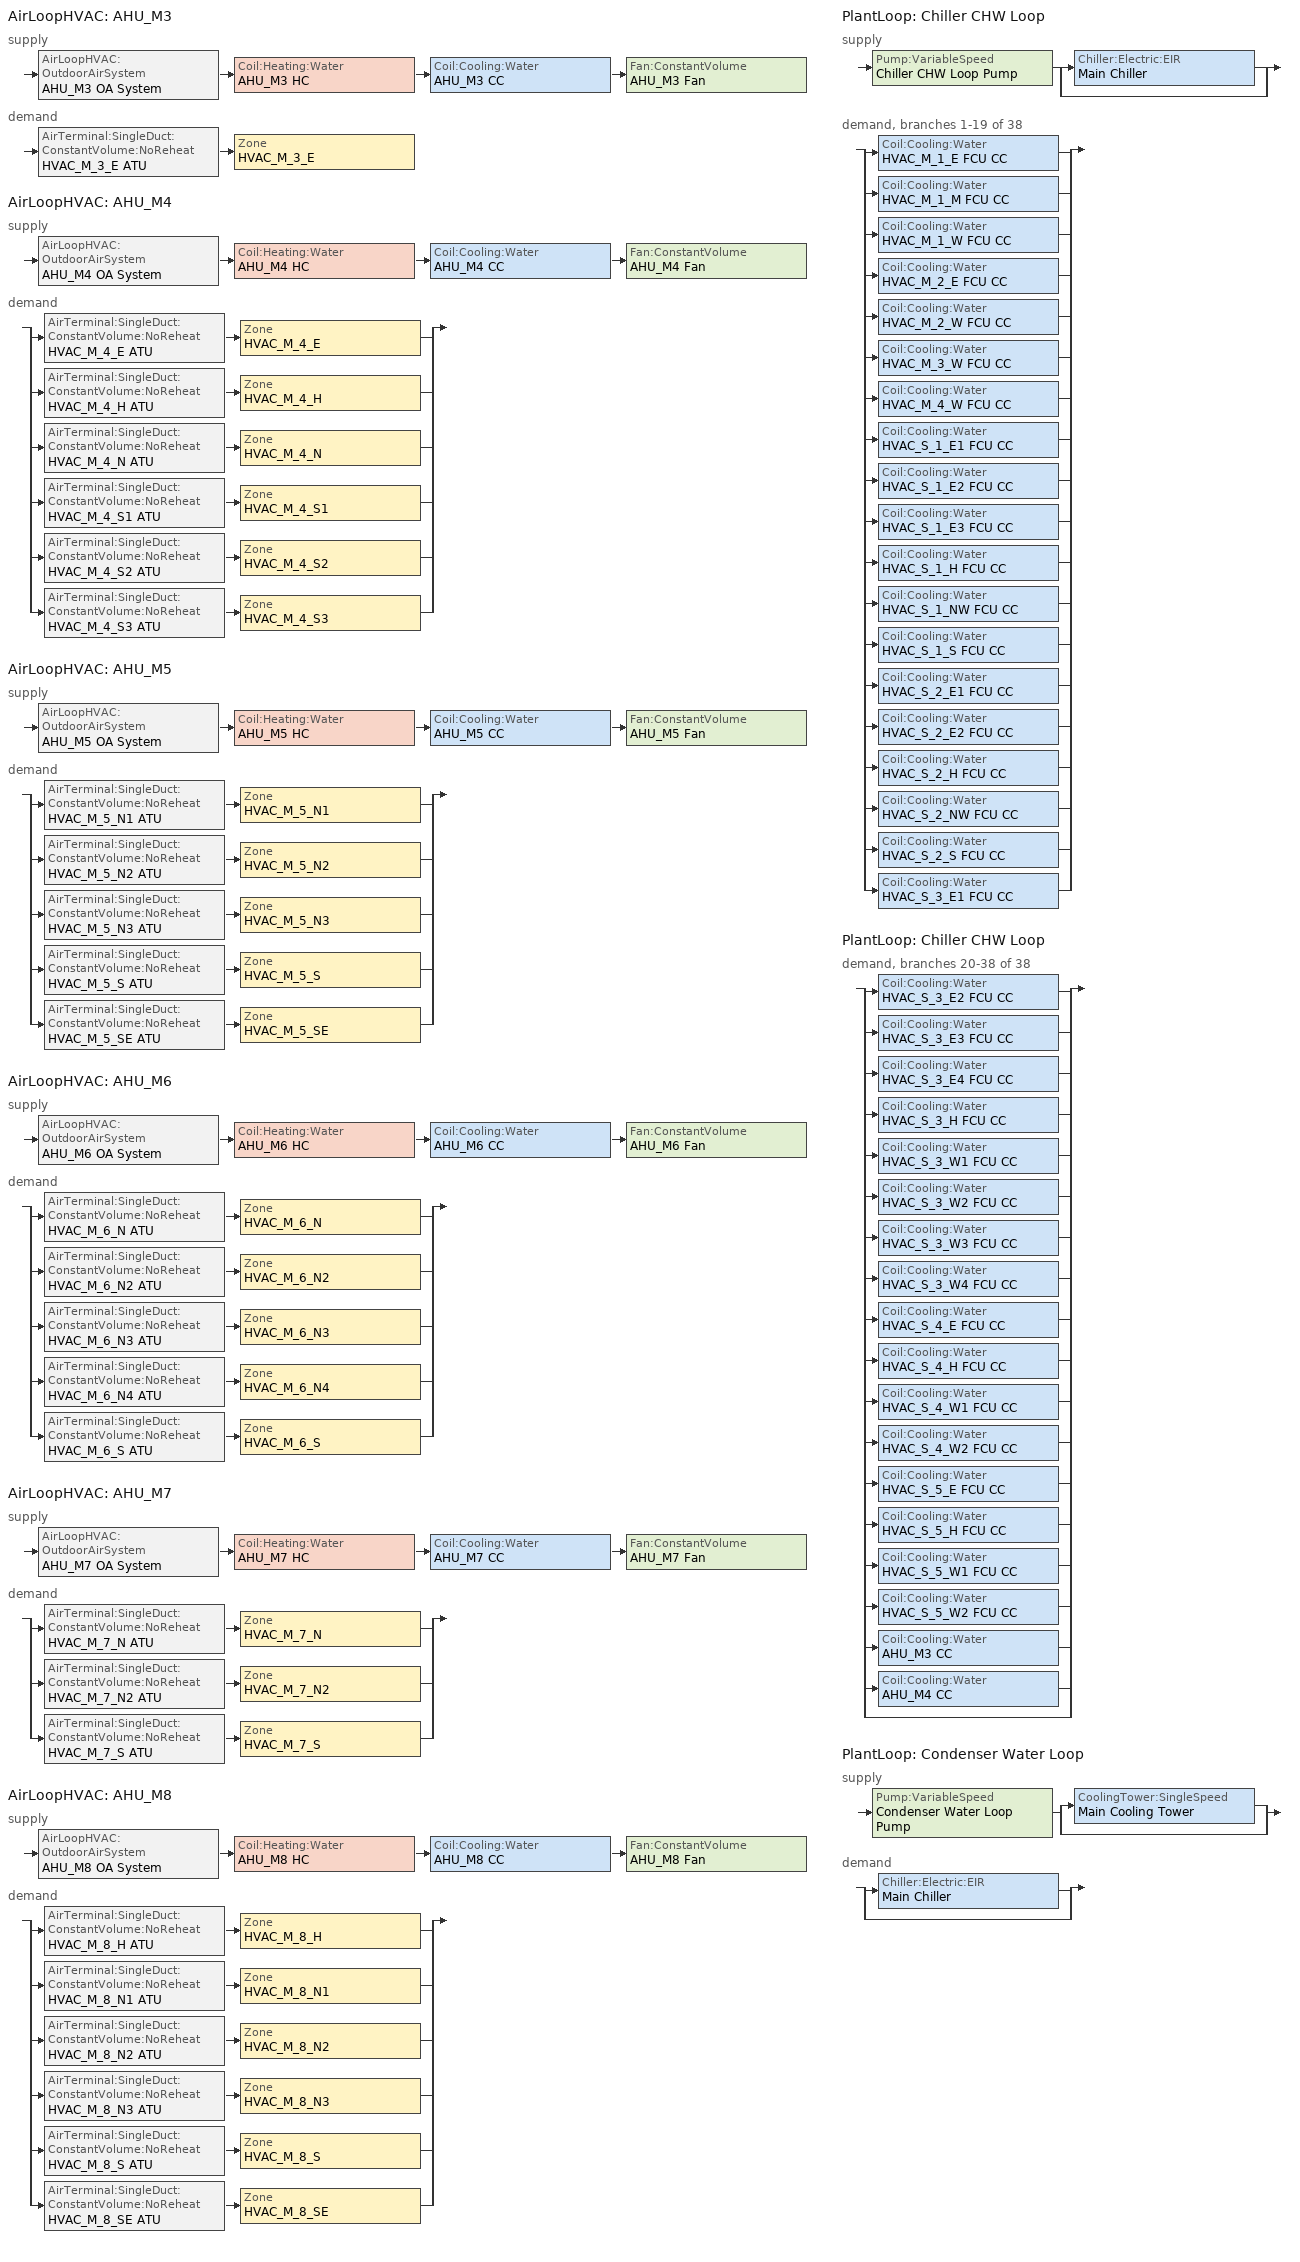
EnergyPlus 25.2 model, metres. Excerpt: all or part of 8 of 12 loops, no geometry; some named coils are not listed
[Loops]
AirLoopHVAC 'AHU_M3'
 supply: AirLoopHVAC:OutdoorAirSystem 'AHU_M3 OA System' > Coil:Heating:Water 'AHU_M3 HC' > Coil:Cooling:Water 'AHU_M3 CC' > Fan:ConstantVolume 'AHU_M3 Fan'
 demand: AirTerminal:SingleDuct:ConstantVolume:NoReheat 'HVAC_M_3_E ATU' > Zone 'HVAC_M_3_E'
AirLoopHVAC 'AHU_M4'
 supply: AirLoopHVAC:OutdoorAirSystem 'AHU_M4 OA System' > Coil:Heating:Water 'AHU_M4 HC' > Coil:Cooling:Water 'AHU_M4 CC' > Fan:ConstantVolume 'AHU_M4 Fan'
 demand: split
  | AirTerminal:SingleDuct:ConstantVolume:NoReheat 'HVAC_M_4_E ATU' > Zone 'HVAC_M_4_E'
  | AirTerminal:SingleDuct:ConstantVolume:NoReheat 'HVAC_M_4_H ATU' > Zone 'HVAC_M_4_H'
  | AirTerminal:SingleDuct:ConstantVolume:NoReheat 'HVAC_M_4_N ATU' > Zone 'HVAC_M_4_N'
  | AirTerminal:SingleDuct:ConstantVolume:NoReheat 'HVAC_M_4_S1 ATU' > Zone 'HVAC_M_4_S1'
  | AirTerminal:SingleDuct:ConstantVolume:NoReheat 'HVAC_M_4_S2 ATU' > Zone 'HVAC_M_4_S2'
  | AirTerminal:SingleDuct:ConstantVolume:NoReheat 'HVAC_M_4_S3 ATU' > Zone 'HVAC_M_4_S3'
AirLoopHVAC 'AHU_M5'
 supply: AirLoopHVAC:OutdoorAirSystem 'AHU_M5 OA System' > Coil:Heating:Water 'AHU_M5 HC' > Coil:Cooling:Water 'AHU_M5 CC' > Fan:ConstantVolume 'AHU_M5 Fan'
 demand: split
  | AirTerminal:SingleDuct:ConstantVolume:NoReheat 'HVAC_M_5_N1 ATU' > Zone 'HVAC_M_5_N1'
  | AirTerminal:SingleDuct:ConstantVolume:NoReheat 'HVAC_M_5_N2 ATU' > Zone 'HVAC_M_5_N2'
  | AirTerminal:SingleDuct:ConstantVolume:NoReheat 'HVAC_M_5_N3 ATU' > Zone 'HVAC_M_5_N3'
  | AirTerminal:SingleDuct:ConstantVolume:NoReheat 'HVAC_M_5_S ATU' > Zone 'HVAC_M_5_S'
  | AirTerminal:SingleDuct:ConstantVolume:NoReheat 'HVAC_M_5_SE ATU' > Zone 'HVAC_M_5_SE'
AirLoopHVAC 'AHU_M6'
 supply: AirLoopHVAC:OutdoorAirSystem 'AHU_M6 OA System' > Coil:Heating:Water 'AHU_M6 HC' > Coil:Cooling:Water 'AHU_M6 CC' > Fan:ConstantVolume 'AHU_M6 Fan'
 demand: split
  | AirTerminal:SingleDuct:ConstantVolume:NoReheat 'HVAC_M_6_N ATU' > Zone 'HVAC_M_6_N'
  | AirTerminal:SingleDuct:ConstantVolume:NoReheat 'HVAC_M_6_N2 ATU' > Zone 'HVAC_M_6_N2'
  | AirTerminal:SingleDuct:ConstantVolume:NoReheat 'HVAC_M_6_N3 ATU' > Zone 'HVAC_M_6_N3'
  | AirTerminal:SingleDuct:ConstantVolume:NoReheat 'HVAC_M_6_N4 ATU' > Zone 'HVAC_M_6_N4'
  | AirTerminal:SingleDuct:ConstantVolume:NoReheat 'HVAC_M_6_S ATU' > Zone 'HVAC_M_6_S'
AirLoopHVAC 'AHU_M7'
 supply: AirLoopHVAC:OutdoorAirSystem 'AHU_M7 OA System' > Coil:Heating:Water 'AHU_M7 HC' > Coil:Cooling:Water 'AHU_M7 CC' > Fan:ConstantVolume 'AHU_M7 Fan'
 demand: split
  | AirTerminal:SingleDuct:ConstantVolume:NoReheat 'HVAC_M_7_N ATU' > Zone 'HVAC_M_7_N'
  | AirTerminal:SingleDuct:ConstantVolume:NoReheat 'HVAC_M_7_N2 ATU' > Zone 'HVAC_M_7_N2'
  | AirTerminal:SingleDuct:ConstantVolume:NoReheat 'HVAC_M_7_S ATU' > Zone 'HVAC_M_7_S'
AirLoopHVAC 'AHU_M8'
 supply: AirLoopHVAC:OutdoorAirSystem 'AHU_M8 OA System' > Coil:Heating:Water 'AHU_M8 HC' > Coil:Cooling:Water 'AHU_M8 CC' > Fan:ConstantVolume 'AHU_M8 Fan'
 demand: split
  | AirTerminal:SingleDuct:ConstantVolume:NoReheat 'HVAC_M_8_H ATU' > Zone 'HVAC_M_8_H'
  | AirTerminal:SingleDuct:ConstantVolume:NoReheat 'HVAC_M_8_N1 ATU' > Zone 'HVAC_M_8_N1'
  | AirTerminal:SingleDuct:ConstantVolume:NoReheat 'HVAC_M_8_N2 ATU' > Zone 'HVAC_M_8_N2'
  | AirTerminal:SingleDuct:ConstantVolume:NoReheat 'HVAC_M_8_N3 ATU' > Zone 'HVAC_M_8_N3'
  | AirTerminal:SingleDuct:ConstantVolume:NoReheat 'HVAC_M_8_S ATU' > Zone 'HVAC_M_8_S'
  | AirTerminal:SingleDuct:ConstantVolume:NoReheat 'HVAC_M_8_SE ATU' > Zone 'HVAC_M_8_SE'
PlantLoop 'Chiller CHW Loop'
 supply: Pump:VariableSpeed 'Chiller CHW Loop Pump' > split
  | Chiller:Electric:EIR 'Main Chiller'
  | bypass
 demand, branches 1-19 of 38: split
  | Coil:Cooling:Water 'HVAC_M_1_E FCU CC'
  | Coil:Cooling:Water 'HVAC_M_1_M FCU CC'
  | Coil:Cooling:Water 'HVAC_M_1_W FCU CC'
  | Coil:Cooling:Water 'HVAC_M_2_E FCU CC'
  | Coil:Cooling:Water 'HVAC_M_2_W FCU CC'
  | Coil:Cooling:Water 'HVAC_M_3_W FCU CC'
  | Coil:Cooling:Water 'HVAC_M_4_W FCU CC'
  | Coil:Cooling:Water 'HVAC_S_1_E1 FCU CC'
  | Coil:Cooling:Water 'HVAC_S_1_E2 FCU CC'
  | Coil:Cooling:Water 'HVAC_S_1_E3 FCU CC'
  | Coil:Cooling:Water 'HVAC_S_1_H FCU CC'
  | Coil:Cooling:Water 'HVAC_S_1_NW FCU CC'
  | Coil:Cooling:Water 'HVAC_S_1_S FCU CC'
  | Coil:Cooling:Water 'HVAC_S_2_E1 FCU CC'
  | Coil:Cooling:Water 'HVAC_S_2_E2 FCU CC'
  | Coil:Cooling:Water 'HVAC_S_2_H FCU CC'
  | Coil:Cooling:Water 'HVAC_S_2_NW FCU CC'
  | Coil:Cooling:Water 'HVAC_S_2_S FCU CC'
  | Coil:Cooling:Water 'HVAC_S_3_E1 FCU CC'
PlantLoop 'Chiller CHW Loop'
 demand, branches 20-38 of 38: split
  | Coil:Cooling:Water 'HVAC_S_3_E2 FCU CC'
  | Coil:Cooling:Water 'HVAC_S_3_E3 FCU CC'
  | Coil:Cooling:Water 'HVAC_S_3_E4 FCU CC'
  | Coil:Cooling:Water 'HVAC_S_3_H FCU CC'
  | Coil:Cooling:Water 'HVAC_S_3_W1 FCU CC'
  | Coil:Cooling:Water 'HVAC_S_3_W2 FCU CC'
  | Coil:Cooling:Water 'HVAC_S_3_W3 FCU CC'
  | Coil:Cooling:Water 'HVAC_S_3_W4 FCU CC'
  | Coil:Cooling:Water 'HVAC_S_4_E FCU CC'
  | Coil:Cooling:Water 'HVAC_S_4_H FCU CC'
  | Coil:Cooling:Water 'HVAC_S_4_W1 FCU CC'
  | Coil:Cooling:Water 'HVAC_S_4_W2 FCU CC'
  | Coil:Cooling:Water 'HVAC_S_5_E FCU CC'
  | Coil:Cooling:Water 'HVAC_S_5_H FCU CC'
  | Coil:Cooling:Water 'HVAC_S_5_W1 FCU CC'
  | Coil:Cooling:Water 'HVAC_S_5_W2 FCU CC'
  | Coil:Cooling:Water 'AHU_M3 CC'
  | Coil:Cooling:Water 'AHU_M4 CC'
  | bypass
PlantLoop 'Condenser Water Loop'
 supply: Pump:VariableSpeed 'Condenser Water Loop Pump' > split
  | CoolingTower:SingleSpeed 'Main Cooling Tower'
  | bypass
 demand: split
  | Chiller:Electric:EIR 'Main Chiller'
  | bypass
[AirLoopHVAC] Design supply air flow rate=Autosize
AHU_M3; AHU_M4; AHU_M5; AHU_M6; AHU_M7; AHU_M8
[AirTerminal:SingleDuct:ConstantVolume:NoReheat] Availability schedule=Always On Discrete; Maximum air flow rate=Autosize
HVAC_M_3_E ATU; HVAC_M_4_E ATU; HVAC_M_4_H ATU; HVAC_M_4_N ATU; HVAC_M_4_S1 ATU; HVAC_M_4_S2 ATU; HVAC_M_4_S3 ATU; HVAC_M_5_N1 ATU; HVAC_M_5_N2 ATU; HVAC_M_5_N3 ATU; HVAC_M_5_S ATU; HVAC_M_5_SE ATU; HVAC_M_6_N2 ATU; HVAC_M_6_N3 ATU; HVAC_M_6_N4 ATU; HVAC_M_6_N ATU; HVAC_M_6_S ATU; HVAC_M_7_N2 ATU; HVAC_M_7_N ATU; HVAC_M_7_S ATU; HVAC_M_8_H ATU; HVAC_M_8_N1 ATU; HVAC_M_8_N2 ATU; HVAC_M_8_N3 ATU; HVAC_M_8_S ATU; HVAC_M_8_SE ATU
[Chiller:Electric:EIR]
Main Chiller: Condenser type=WaterCooled; Cooling capacity function of temperature curve=Chiller CapFT; Electric input to cooling output ratio function of part load ratio curve=Chiller EIRPLR; Electric input to cooling output ratio function of temperature curve=Chiller EIRFT; Maximum part load ratio=1; Minimum part load ratio=0.1; Minimum unloading ratio=0.25; Optimum part load ratio=1; Reference capacity=Autosize; Reference chilled water flow rate=Autosize; Reference condenser fluid flow rate=Autosize; Reference cop=5.5; Reference entering condenser fluid temperature=29; Reference leaving chilled water temperature=7
[Coil:Cooling:Water] Availability schedule=Always On Discrete; Design air flow rate=Autosize; Design inlet air humidity ratio=Autosize; Design inlet air temperature=Autosize; Design inlet water temperature=Autosize; Design outlet air humidity ratio=Autosize; Design outlet air temperature=Autosize; Design water flow rate=Autosize; Heat exchanger configuration=CrossFlow; Type of analysis=SimpleAnalysis
AHU_M3 CC; AHU_M4 CC; AHU_M5 CC; AHU_M6 CC; AHU_M7 CC; AHU_M8 CC; HVAC_M_1_E FCU CC; HVAC_M_1_M FCU CC; HVAC_M_1_W FCU CC; HVAC_M_2_E FCU CC; HVAC_M_2_W FCU CC; HVAC_M_3_W FCU CC; HVAC_M_4_W FCU CC; HVAC_S_1_E1 FCU CC; HVAC_S_1_E2 FCU CC; HVAC_S_1_E3 FCU CC; HVAC_S_1_H FCU CC; HVAC_S_1_NW FCU CC; HVAC_S_1_S FCU CC; HVAC_S_2_E1 FCU CC; HVAC_S_2_E2 FCU CC; HVAC_S_2_H FCU CC; HVAC_S_2_NW FCU CC; HVAC_S_2_S FCU CC; HVAC_S_3_E1 FCU CC; HVAC_S_3_E2 FCU CC; HVAC_S_3_E3 FCU CC; HVAC_S_3_E4 FCU CC; HVAC_S_3_H FCU CC; HVAC_S_3_W1 FCU CC; HVAC_S_3_W2 FCU CC; HVAC_S_3_W3 FCU CC; HVAC_S_3_W4 FCU CC; HVAC_S_4_E FCU CC; HVAC_S_4_H FCU CC; HVAC_S_4_W1 FCU CC; HVAC_S_4_W2 FCU CC; HVAC_S_5_E FCU CC; HVAC_S_5_H FCU CC; HVAC_S_5_W1 FCU CC; HVAC_S_5_W2 FCU CC
[Coil:Heating:Water] Availability schedule=Always On Discrete; Maximum water flow rate=Autosize; Performance input method=UFactorTimesAreaAndDesignWaterFlowRate; Rated capacity=Autosize; Rated inlet air temperature=16.6; Rated inlet water temperature=82.2; Rated outlet air temperature=32.2; Rated outlet water temperature=71.1; Rated ratio for air and water convection=0.5; U factor times area value=Autosize
AHU_M3 HC; AHU_M4 HC; AHU_M5 HC; AHU_M6 HC; AHU_M7 HC; AHU_M8 HC
[Controller:OutdoorAir] Economizer control action type=ModulateFlow; Economizer control type=NoEconomizer; Maximum outdoor air flow rate=Autosize; Minimum outdoor air flow rate=Autosize
AHU_M3 OA Controller; AHU_M4 OA Controller; AHU_M5 OA Controller; AHU_M6 OA Controller; AHU_M7 OA Controller; AHU_M8 OA Controller
[Controller:WaterCoil] Actuator variable=Flow; Control variable=Temperature; Controller convergence tolerance=Autosize; Maximum actuated flow=Autosize; Minimum actuated flow=0
Name | Action
AHU_M3 CC Controller; AHU_M4 CC Controller; AHU_M5 CC Controller; AHU_M6 CC Controller; AHU_M7 CC Controller; AHU_M8 CC Controller | Reverse
AHU_M3 HC Controller; AHU_M4 HC Controller; AHU_M5 HC Controller; AHU_M6 HC Controller; AHU_M7 HC Controller; AHU_M8 HC Controller | Normal
[CoolingTower:SingleSpeed]
Main Cooling Tower: Design air flow rate=Autosize; Design fan power=Autosize; Design u factor times area value=Autosize; Design water flow rate=Autosize; Free convection regime air flow rate=Autocalculate; Free convection regime u factor times area value=Autocalculate; Performance input method=UFactorTimesAreaAndDesignWaterFlowRate
[DesignSpecification:OutdoorAir]
189.1-2009 - Office - OpenOffice - CZ4-8 Ventilation: Outdoor air flow air changes per hour=0; Outdoor air flow per person=0.00943895; Outdoor air flow per zone=0; Outdoor air flow per zone floor area=0; Outdoor air method=Sum
[Fan:ConstantVolume] Availability schedule=Always On Discrete; Fan total efficiency=0.7; Maximum flow rate=Autosize; Motor efficiency=0.9; Motor in airstream fraction=1; Pressure rise=600
AHU_M3 Fan; AHU_M4 Fan; AHU_M5 Fan; AHU_M6 Fan; AHU_M7 Fan; AHU_M8 Fan
[Fan:SystemModel] Availability schedule=Always On Discrete; Design electric power consumption=Autosize; Design maximum air flow rate=Autosize; Design pressure rise=75; Electric power minimum flow rate fraction=0; Fan total efficiency=0.7; Motor efficiency=0.9; Motor in air stream fraction=1; Speed control method=Discrete
HVAC_M_1_E FCU Fan; HVAC_M_1_M FCU Fan; HVAC_M_1_W FCU Fan; HVAC_M_2_E FCU Fan; HVAC_M_2_W FCU Fan; HVAC_M_3_W FCU Fan; HVAC_M_4_W FCU Fan; HVAC_S_1_E1 FCU Fan; HVAC_S_1_E2 FCU Fan; HVAC_S_1_E3 FCU Fan; HVAC_S_1_H FCU Fan; HVAC_S_1_NW FCU Fan; HVAC_S_1_S FCU Fan; HVAC_S_2_E1 FCU Fan; HVAC_S_2_E2 FCU Fan; HVAC_S_2_H FCU Fan; HVAC_S_2_NW FCU Fan; HVAC_S_2_S FCU Fan; HVAC_S_3_E1 FCU Fan; HVAC_S_3_E2 FCU Fan; HVAC_S_3_E3 FCU Fan; HVAC_S_3_E4 FCU Fan; HVAC_S_3_H FCU Fan; HVAC_S_3_W1 FCU Fan; HVAC_S_3_W2 FCU Fan; HVAC_S_3_W3 FCU Fan; HVAC_S_3_W4 FCU Fan; HVAC_S_4_E FCU Fan; HVAC_S_4_H FCU Fan; HVAC_S_4_W1 FCU Fan; HVAC_S_4_W2 FCU Fan; HVAC_S_5_E FCU Fan; HVAC_S_5_H FCU Fan; HVAC_S_5_W1 FCU Fan; HVAC_S_5_W2 FCU Fan
[PlantEquipmentList]
Chiller CHW Loop Equipment List: Main Chiller, Chiller:Electric:EIR
Condenser Water Loop Equipment List: Main Cooling Tower, CoolingTower:SingleSpeed
[PlantEquipmentOperation:CoolingLoad] Load range 1 lower limit=0; Load range 1 upper limit=1000000000
Name | Range 1 equipment list
Chiller CHW Loop Operation | Chiller CHW Loop Equipment List
Condenser Water Loop Operation | Condenser Water Loop Equipment List
[PlantEquipmentOperationSchemes] Control scheme 1 schedule=Always On Discrete
Name | Control scheme 1
Chiller CHW Loop Operation Schemes | Chiller CHW Loop Operation
Condenser Water Loop Operation Schemes | Condenser Water Loop Operation
[PlantLoop] Fluid type=Water; Load distribution scheme=Optimal; Maximum loop flow rate=Autosize; Maximum loop temperature=100; Minimum loop flow rate=0; Minimum loop temperature=5; Plant loop volume=Autocalculate
Name | Plant equipment operation scheme
Chiller CHW Loop | Chiller CHW Loop Operation Schemes
Condenser Water Loop | Condenser Water Loop Operation Schemes
[Pump:VariableSpeed] Design maximum flow rate=Autosize; Design minimum flow rate=0; Design power consumption=Autosize; Design pump head=179352; Fraction of motor inefficiencies to fluid stream=0; Motor efficiency=0.9; Pump control type=Intermittent; Coefficient 1 of the part load performance curve=0; Coefficient 2 of the part load performance curve=1; Coefficient 3 of the part load performance curve=0; Coefficient 4 of the part load performance curve=0
Chiller CHW Loop Pump; Condenser Water Loop Pump
[SetpointManager:Scheduled] Control variable=Temperature
Name | Schedule | Setpoint node or nodelist
AHU_M3 CC Setpoint Manager | AHU SAT Sch | AHU_M3 CC Outlet
AHU_M3 HC Setpoint Manager | AHU SAT Htg Sch | AHU_M3 HC Outlet
AHU_M3 SAT Manager | AHU SAT Sch | AHU_M3 Supply Outlet
AHU_M4 CC Setpoint Manager | AHU SAT Sch | AHU_M4 CC Outlet
AHU_M4 HC Setpoint Manager | AHU SAT Htg Sch | AHU_M4 HC Outlet
AHU_M4 SAT Manager | AHU SAT Sch | AHU_M4 Supply Outlet
AHU_M5 CC Setpoint Manager | GSHP AHU CC Setpoint Sch | AHU_M5 CC Outlet
AHU_M5 HC Setpoint Manager | GSHP AHU HC Setpoint Sch | AHU_M5 HC Outlet
AHU_M5 SAT Manager | AHU SAT Sch | AHU_M5 Supply Outlet
AHU_M6 CC Setpoint Manager | GSHP AHU CC Setpoint Sch | AHU_M6 CC Outlet
AHU_M6 HC Setpoint Manager | GSHP AHU HC Setpoint Sch | AHU_M6 HC Outlet
AHU_M6 SAT Manager | AHU SAT Sch | AHU_M6 Supply Outlet
AHU_M7 CC Setpoint Manager | GSHP AHU CC Setpoint Sch | AHU_M7 CC Outlet
AHU_M7 HC Setpoint Manager | GSHP AHU HC Setpoint Sch | AHU_M7 HC Outlet
AHU_M7 SAT Manager | AHU SAT Sch | AHU_M7 Supply Outlet
AHU_M8 CC Setpoint Manager | GSHP AHU CC Setpoint Sch | AHU_M8 CC Outlet
AHU_M8 HC Setpoint Manager | GSHP AHU HC Setpoint Sch | AHU_M8 HC Outlet
AHU_M8 SAT Manager | AHU SAT Sch | AHU_M8 Supply Outlet
Chiller CHW Loop Setpoint Manager | CHW Temp Sch | Chiller CHW Loop Supply Outlet
Condenser Water Loop Setpoint Manager | CndW Temp Sch | Condenser Water Loop Supply Outlet
[Sizing:Plant]
Name | Design loop exit temperature | Loop design temperature difference | Loop type
Chiller CHW Loop | 7 | 5 | Cooling
Condenser Water Loop | 29 | 6 | Condenser
[Sizing:System] 100 outdoor air in cooling=No; 100 outdoor air in heating=No; Central cooling capacity control method=OnOff; Central cooling design supply air humidity ratio=0.0085; Central cooling design supply air temperature=14; Central heating design supply air humidity ratio=0.008; Central heating design supply air temperature=40; Central heating maximum system air flow ratio=0.3; Cooling design capacity=Autosize; Cooling design capacity method=CoolingDesignCapacity; Cooling supply air flow rate=0; Cooling supply air flow rate method=DesignDay; Design outdoor air flow rate=Autosize; Heating design capacity=Autosize; Heating design capacity method=HeatingDesignCapacity; Heating supply air flow rate=0; Heating supply air flow rate method=DesignDay; Precool design humidity ratio=0.008; Precool design temperature=12.8; Preheat design humidity ratio=0.008; Preheat design temperature=7; Type of load to size on=Sensible; Zone maximum outdoor air fraction=1
Name | Type of zone sum to use
AHU_M3 | Coincident
AHU_M4; AHU_M5; AHU_M6; AHU_M7; AHU_M8 | NonCoincident
[Sizing:Zone] Cooling design air flow method=DesignDay; Cooling design air flow rate=0; Cooling minimum air flow=0; Cooling minimum air flow fraction=0; Cooling minimum air flow per zone floor area=0.000762; Design specification outdoor air object=189.1-2009 - Office - OpenOffice - CZ4-8 Ventilation; Heating design air flow method=DesignDay; Heating design air flow rate=0; Heating maximum air flow=0.141576; Heating maximum air flow fraction=0.3; Heating maximum air flow per zone floor area=0.002032; Zone cooling design supply air humidity ratio=0.0085; Zone cooling design supply air temperature=14; Zone cooling design supply air temperature difference=11.11; Zone cooling design supply air temperature input method=SupplyAirTemperature; Zone heating design supply air humidity ratio=0.008; Zone heating design supply air temperature difference=11.11; Zone heating design supply air temperature input method=SupplyAirTemperature
Name | Zone heating design supply air temperature
HVAC_M_1_E; HVAC_M_1_M; HVAC_M_1_W; HVAC_M_2_E; HVAC_M_2_W; HVAC_M_3_W; HVAC_M_4_W; HVAC_S_1_E1; HVAC_S_1_E2; HVAC_S_1_E3; HVAC_S_1_H; HVAC_S_1_NW; HVAC_S_1_S; HVAC_S_2_E1; HVAC_S_2_E2; HVAC_S_2_H; HVAC_S_2_NW; HVAC_S_2_S; HVAC_S_3_E1; HVAC_S_3_E2; HVAC_S_3_E3; HVAC_S_3_E4; HVAC_S_3_H; HVAC_S_3_W1; HVAC_S_3_W2; HVAC_S_3_W3; HVAC_S_3_W4; HVAC_S_4_E; HVAC_S_4_H; HVAC_S_4_W1; HVAC_S_4_W2; HVAC_S_5_E; HVAC_S_5_H; HVAC_S_5_W1; HVAC_S_5_W2 | 50
HVAC_M_3_E; HVAC_M_4_E; HVAC_M_4_H; HVAC_M_4_N; HVAC_M_4_S1; HVAC_M_4_S2; HVAC_M_4_S3; HVAC_M_5_N1; HVAC_M_5_N2; HVAC_M_5_N3; HVAC_M_5_S; HVAC_M_5_SE; HVAC_M_6_N; HVAC_M_6_N2; HVAC_M_6_N3; HVAC_M_6_N4; HVAC_M_6_S; HVAC_M_7_N; HVAC_M_7_N2; HVAC_M_7_S; HVAC_M_8_H; HVAC_M_8_N1; HVAC_M_8_N2; HVAC_M_8_N3; HVAC_M_8_S; HVAC_M_8_SE | 40
[ThermostatSetpoint:DualSetpoint]
Office Dual Setpoint: Cooling setpoint temperature schedule=Large Office ClgSetp; Heating setpoint temperature schedule=Large Office HtgSetp
[ZoneControl:Thermostat] Control 1=Office Dual Setpoint; Control type schedule=Dual Setpoint Control Type Sch
Name | Zone or zonelist
HVAC_M_1_E Thermostat | HVAC_M_1_E
HVAC_M_1_M Thermostat | HVAC_M_1_M
HVAC_M_1_W Thermostat | HVAC_M_1_W
HVAC_M_2_E Thermostat | HVAC_M_2_E
HVAC_M_2_W Thermostat | HVAC_M_2_W
HVAC_M_3_E Thermostat | HVAC_M_3_E
HVAC_M_3_W Thermostat | HVAC_M_3_W
HVAC_M_4_E Thermostat | HVAC_M_4_E
HVAC_M_4_H Thermostat | HVAC_M_4_H
HVAC_M_4_N Thermostat | HVAC_M_4_N
HVAC_M_4_S1 Thermostat | HVAC_M_4_S1
HVAC_M_4_S2 Thermostat | HVAC_M_4_S2
HVAC_M_4_S3 Thermostat | HVAC_M_4_S3
HVAC_M_4_W Thermostat | HVAC_M_4_W
HVAC_M_5_N1 Thermostat | HVAC_M_5_N1
HVAC_M_5_N2 Thermostat | HVAC_M_5_N2
HVAC_M_5_N3 Thermostat | HVAC_M_5_N3
HVAC_M_5_S Thermostat | HVAC_M_5_S
HVAC_M_5_SE Thermostat | HVAC_M_5_SE
HVAC_M_6_N2 Thermostat | HVAC_M_6_N2
HVAC_M_6_N3 Thermostat | HVAC_M_6_N3
HVAC_M_6_N4 Thermostat | HVAC_M_6_N4
HVAC_M_6_N Thermostat | HVAC_M_6_N
HVAC_M_6_S Thermostat | HVAC_M_6_S
HVAC_M_7_N2 Thermostat | HVAC_M_7_N2
HVAC_M_7_N Thermostat | HVAC_M_7_N
HVAC_M_7_S Thermostat | HVAC_M_7_S
HVAC_M_8_H Thermostat | HVAC_M_8_H
HVAC_M_8_N1 Thermostat | HVAC_M_8_N1
HVAC_M_8_N2 Thermostat | HVAC_M_8_N2
HVAC_M_8_N3 Thermostat | HVAC_M_8_N3
HVAC_M_8_S Thermostat | HVAC_M_8_S
HVAC_M_8_SE Thermostat | HVAC_M_8_SE
HVAC_S_1_E1 Thermostat | HVAC_S_1_E1
HVAC_S_1_E2 Thermostat | HVAC_S_1_E2
HVAC_S_1_E3 Thermostat | HVAC_S_1_E3
HVAC_S_1_H Thermostat | HVAC_S_1_H
HVAC_S_1_NW Thermostat | HVAC_S_1_NW
HVAC_S_1_S Thermostat | HVAC_S_1_S
HVAC_S_2_E1 Thermostat | HVAC_S_2_E1
HVAC_S_2_E2 Thermostat | HVAC_S_2_E2
HVAC_S_2_H Thermostat | HVAC_S_2_H
HVAC_S_2_NW Thermostat | HVAC_S_2_NW
HVAC_S_2_S Thermostat | HVAC_S_2_S
HVAC_S_3_E1 Thermostat | HVAC_S_3_E1
HVAC_S_3_E2 Thermostat | HVAC_S_3_E2
HVAC_S_3_E3 Thermostat | HVAC_S_3_E3
HVAC_S_3_E4 Thermostat | HVAC_S_3_E4
HVAC_S_3_H Thermostat | HVAC_S_3_H
HVAC_S_3_W1 Thermostat | HVAC_S_3_W1
HVAC_S_3_W2 Thermostat | HVAC_S_3_W2
HVAC_S_3_W3 Thermostat | HVAC_S_3_W3
HVAC_S_3_W4 Thermostat | HVAC_S_3_W4
HVAC_S_4_E Thermostat | HVAC_S_4_E
HVAC_S_4_H Thermostat | HVAC_S_4_H
HVAC_S_4_W1 Thermostat | HVAC_S_4_W1
HVAC_S_4_W2 Thermostat | HVAC_S_4_W2
HVAC_S_5_E Thermostat | HVAC_S_5_E
HVAC_S_5_H Thermostat | HVAC_S_5_H
HVAC_S_5_W1 Thermostat | HVAC_S_5_W1
HVAC_S_5_W2 Thermostat | HVAC_S_5_W2
[Zone equipment]
HVAC_M_1_E: HVAC_M_1_E FCU
HVAC_M_1_M: HVAC_M_1_M FCU
HVAC_M_1_W: HVAC_M_1_W FCU
HVAC_M_2_E: HVAC_M_2_E FCU
HVAC_M_2_W: HVAC_M_2_W FCU
HVAC_M_3_E: HVAC_M_3_E ATU
HVAC_M_3_W: HVAC_M_3_W FCU
HVAC_M_4_E: HVAC_M_4_E ATU
HVAC_M_4_H: HVAC_M_4_H ATU
HVAC_M_4_N: HVAC_M_4_N ATU
HVAC_M_4_S1: HVAC_M_4_S1 ATU
HVAC_M_4_S2: HVAC_M_4_S2 ATU
HVAC_M_4_S3: HVAC_M_4_S3 ATU
HVAC_M_4_W: HVAC_M_4_W FCU
HVAC_M_5_N1: HVAC_M_5_N1 ATU
HVAC_M_5_N2: HVAC_M_5_N2 ATU
HVAC_M_5_N3: HVAC_M_5_N3 ATU
HVAC_M_5_S: HVAC_M_5_S ATU
HVAC_M_5_SE: HVAC_M_5_SE ATU
HVAC_M_6_N2: HVAC_M_6_N2 ATU
HVAC_M_6_N3: HVAC_M_6_N3 ATU
HVAC_M_6_N4: HVAC_M_6_N4 ATU
HVAC_M_6_N: HVAC_M_6_N ATU
HVAC_M_6_S: HVAC_M_6_S ATU
HVAC_M_7_N2: HVAC_M_7_N2 ATU
HVAC_M_7_N: HVAC_M_7_N ATU
HVAC_M_7_S: HVAC_M_7_S ATU
HVAC_M_8_H: HVAC_M_8_H ATU
HVAC_M_8_N1: HVAC_M_8_N1 ATU
HVAC_M_8_N2: HVAC_M_8_N2 ATU
HVAC_M_8_N3: HVAC_M_8_N3 ATU
HVAC_M_8_S: HVAC_M_8_S ATU
HVAC_M_8_SE: HVAC_M_8_SE ATU
HVAC_S_1_E1: HVAC_S_1_E1 FCU
HVAC_S_1_E2: HVAC_S_1_E2 FCU
HVAC_S_1_E3: HVAC_S_1_E3 FCU
HVAC_S_1_H: HVAC_S_1_H FCU
HVAC_S_1_NW: HVAC_S_1_NW FCU
HVAC_S_1_S: HVAC_S_1_S FCU
HVAC_S_2_E1: HVAC_S_2_E1 FCU
HVAC_S_2_E2: HVAC_S_2_E2 FCU
HVAC_S_2_H: HVAC_S_2_H FCU
HVAC_S_2_NW: HVAC_S_2_NW FCU
HVAC_S_2_S: HVAC_S_2_S FCU
HVAC_S_3_E1: HVAC_S_3_E1 FCU
HVAC_S_3_E2: HVAC_S_3_E2 FCU
HVAC_S_3_E3: HVAC_S_3_E3 FCU
HVAC_S_3_E4: HVAC_S_3_E4 FCU
HVAC_S_3_H: HVAC_S_3_H FCU
HVAC_S_3_W1: HVAC_S_3_W1 FCU
HVAC_S_3_W2: HVAC_S_3_W2 FCU
HVAC_S_3_W3: HVAC_S_3_W3 FCU
HVAC_S_3_W4: HVAC_S_3_W4 FCU
HVAC_S_4_E: HVAC_S_4_E FCU
HVAC_S_4_H: HVAC_S_4_H FCU
HVAC_S_4_W1: HVAC_S_4_W1 FCU
HVAC_S_4_W2: HVAC_S_4_W2 FCU
HVAC_S_5_E: HVAC_S_5_E FCU
HVAC_S_5_H: HVAC_S_5_H FCU
HVAC_S_5_W1: HVAC_S_5_W1 FCU
HVAC_S_5_W2: HVAC_S_5_W2 FCU
[ZoneHVAC:FourPipeFanCoil] Availability schedule=Always On Discrete; Capacity control method=CyclingFan; Cooling convergence tolerance=0.001; Heating convergence tolerance=0.001; Low speed supply air flow ratio=0.33; Maximum cold water flow rate=Autosize; Maximum hot water flow rate=Autosize; Maximum outdoor air flow rate=Autosize; Maximum supply air flow rate=Autosize; Medium speed supply air flow ratio=0.66; Minimum cold water flow rate=0; Minimum hot water flow rate=0
Name | Cooling coil | Heating coil | Supply air fan
HVAC_M_1_E FCU | HVAC_M_1_E FCU CC | HVAC_M_1_E FCU HC | HVAC_M_1_E FCU Fan
HVAC_M_1_M FCU | HVAC_M_1_M FCU CC | HVAC_M_1_M FCU HC | HVAC_M_1_M FCU Fan
HVAC_M_1_W FCU | HVAC_M_1_W FCU CC | HVAC_M_1_W FCU HC | HVAC_M_1_W FCU Fan
HVAC_M_2_E FCU | HVAC_M_2_E FCU CC | HVAC_M_2_E FCU HC | HVAC_M_2_E FCU Fan
HVAC_M_2_W FCU | HVAC_M_2_W FCU CC | HVAC_M_2_W FCU HC | HVAC_M_2_W FCU Fan
HVAC_M_3_W FCU | HVAC_M_3_W FCU CC | HVAC_M_3_W FCU HC | HVAC_M_3_W FCU Fan
HVAC_M_4_W FCU | HVAC_M_4_W FCU CC | HVAC_M_4_W FCU HC | HVAC_M_4_W FCU Fan
HVAC_S_1_E1 FCU | HVAC_S_1_E1 FCU CC | HVAC_S_1_E1 FCU HC | HVAC_S_1_E1 FCU Fan
HVAC_S_1_E2 FCU | HVAC_S_1_E2 FCU CC | HVAC_S_1_E2 FCU HC | HVAC_S_1_E2 FCU Fan
HVAC_S_1_E3 FCU | HVAC_S_1_E3 FCU CC | HVAC_S_1_E3 FCU HC | HVAC_S_1_E3 FCU Fan
HVAC_S_1_H FCU | HVAC_S_1_H FCU CC | HVAC_S_1_H FCU HC | HVAC_S_1_H FCU Fan
HVAC_S_1_NW FCU | HVAC_S_1_NW FCU CC | HVAC_S_1_NW FCU HC | HVAC_S_1_NW FCU Fan
HVAC_S_1_S FCU | HVAC_S_1_S FCU CC | HVAC_S_1_S FCU HC | HVAC_S_1_S FCU Fan
HVAC_S_2_E1 FCU | HVAC_S_2_E1 FCU CC | HVAC_S_2_E1 FCU HC | HVAC_S_2_E1 FCU Fan
HVAC_S_2_E2 FCU | HVAC_S_2_E2 FCU CC | HVAC_S_2_E2 FCU HC | HVAC_S_2_E2 FCU Fan
HVAC_S_2_H FCU | HVAC_S_2_H FCU CC | HVAC_S_2_H FCU HC | HVAC_S_2_H FCU Fan
HVAC_S_2_NW FCU | HVAC_S_2_NW FCU CC | HVAC_S_2_NW FCU HC | HVAC_S_2_NW FCU Fan
HVAC_S_2_S FCU | HVAC_S_2_S FCU CC | HVAC_S_2_S FCU HC | HVAC_S_2_S FCU Fan
HVAC_S_3_E1 FCU | HVAC_S_3_E1 FCU CC | HVAC_S_3_E1 FCU HC | HVAC_S_3_E1 FCU Fan
HVAC_S_3_E2 FCU | HVAC_S_3_E2 FCU CC | HVAC_S_3_E2 FCU HC | HVAC_S_3_E2 FCU Fan
HVAC_S_3_E3 FCU | HVAC_S_3_E3 FCU CC | HVAC_S_3_E3 FCU HC | HVAC_S_3_E3 FCU Fan
HVAC_S_3_E4 FCU | HVAC_S_3_E4 FCU CC | HVAC_S_3_E4 FCU HC | HVAC_S_3_E4 FCU Fan
HVAC_S_3_H FCU | HVAC_S_3_H FCU CC | HVAC_S_3_H FCU HC | HVAC_S_3_H FCU Fan
HVAC_S_3_W1 FCU | HVAC_S_3_W1 FCU CC | HVAC_S_3_W1 FCU HC | HVAC_S_3_W1 FCU Fan
HVAC_S_3_W2 FCU | HVAC_S_3_W2 FCU CC | HVAC_S_3_W2 FCU HC | HVAC_S_3_W2 FCU Fan
HVAC_S_3_W3 FCU | HVAC_S_3_W3 FCU CC | HVAC_S_3_W3 FCU HC | HVAC_S_3_W3 FCU Fan
HVAC_S_3_W4 FCU | HVAC_S_3_W4 FCU CC | HVAC_S_3_W4 FCU HC | HVAC_S_3_W4 FCU Fan
HVAC_S_4_E FCU | HVAC_S_4_E FCU CC | HVAC_S_4_E FCU HC | HVAC_S_4_E FCU Fan
HVAC_S_4_H FCU | HVAC_S_4_H FCU CC | HVAC_S_4_H FCU HC | HVAC_S_4_H FCU Fan
HVAC_S_4_W1 FCU | HVAC_S_4_W1 FCU CC | HVAC_S_4_W1 FCU HC | HVAC_S_4_W1 FCU Fan
HVAC_S_4_W2 FCU | HVAC_S_4_W2 FCU CC | HVAC_S_4_W2 FCU HC | HVAC_S_4_W2 FCU Fan
HVAC_S_5_E FCU | HVAC_S_5_E FCU CC | HVAC_S_5_E FCU HC | HVAC_S_5_E FCU Fan
HVAC_S_5_H FCU | HVAC_S_5_H FCU CC | HVAC_S_5_H FCU HC | HVAC_S_5_H FCU Fan
HVAC_S_5_W1 FCU | HVAC_S_5_W1 FCU CC | HVAC_S_5_W1 FCU HC | HVAC_S_5_W1 FCU Fan
HVAC_S_5_W2 FCU | HVAC_S_5_W2 FCU CC | HVAC_S_5_W2 FCU HC | HVAC_S_5_W2 FCU Fan
[Curve:Biquadratic] Maximum value of x=12; Maximum value of y=40; Minimum value of x=4; Minimum value of y=20; Coefficient1 constant=1; Coefficient3 x 2=0; Coefficient5 y 2=0; Coefficient6 x y=0
Name | Coefficient2 x | Coefficient4 y
Chiller CapFT | 0.03 | -0.003
Chiller EIRFT | -0.02 | 0.01
[Curve:Quadratic]
Chiller EIRPLR: Maximum value of x=1; Minimum value of x=0; Coefficient1 constant=0.1; Coefficient2 x=0.9; Coefficient3 x 2=0
[Schedule:Compact]
GSHP AHU CC Setpoint Sch: Through: 4/30, For: AllDays, Until: 24:00, 99, Through: 9/30, For: AllDays, Until: 24:00, 14, Through: 12/31, For: AllDays, Until: 24:00, 99
GSHP AHU HC Setpoint Sch: Through: 4/30, For: AllDays, Until: 24:00, 40, Through: 9/30, For: AllDays, Until: 24:00, -50, Through: 12/31, For: AllDays, Until: 24:00, 40
[Schedule:Constant]
Name | Hourly value
AHU SAT Htg Sch | 40
AHU SAT Sch | 14
Always On Discrete | 1
CHW Temp Sch | 7
CndW Temp Sch | 29
Dual Setpoint Control Type Sch | 4
[Schedule:Day:Interval]
Large Office ClgSetp Default Schedule; Large Office ClgSetp Summer Design Day: 06:00, 26.7, 22:00, 24, 24:00, 26.7, No
Large Office ClgSetp Rule 1 Day Schedule; Large Office ClgSetp Winter Design Day: 24:00, 26.7, No
Large Office ClgSetp Rule 2 Day Schedule: 06:00, 26.7, 18:00, 24, 24:00, 26.7, No
Large Office HtgSetp Default Schedule: 06:00, 15.6, 22:00, 21, 24:00, 15.6, No
Large Office HtgSetp Rule 1 Day Schedule; Large Office HtgSetp Summer Design Day: 24:00, 15.6, No
Large Office HtgSetp Rule 2 Day Schedule: 06:00, 15.6, 18:00, 21, 24:00, 15.6, No
Large Office HtgSetp Winter Design Day: 24:00, 21, No
[Schedule:Week:Daily]
Large Office ClgSetp Week Rule - Jan1-Dec31: Large Office ClgSetp Rule 1 Day Schedule, Large Office ClgSetp Default Schedule, Large Office ClgSetp Default Schedule, Large Office ClgSetp Default Schedule, Large Office ClgSetp Default Schedule, Large Office ClgSetp Default Schedule, Large Office ClgSetp Rule 2 Day Schedule, Large Office ClgSetp Default Schedule, Large Office ClgSetp Summer Design Day, Large Office ClgSetp Winter Design Day, Large Office ClgSetp Default Schedule, Large Office ClgSetp Default Schedule
Large Office HtgSetp Week Rule - Jan1-Dec31: Large Office HtgSetp Rule 1 Day Schedule, Large Office HtgSetp Default Schedule, Large Office HtgSetp Default Schedule, Large Office HtgSetp Default Schedule, Large Office HtgSetp Default Schedule, Large Office HtgSetp Default Schedule, Large Office HtgSetp Rule 2 Day Schedule, Large Office HtgSetp Default Schedule, Large Office HtgSetp Summer Design Day, Large Office HtgSetp Winter Design Day, Large Office HtgSetp Default Schedule, Large Office HtgSetp Default Schedule
[Schedule:Year]
Large Office ClgSetp: Large Office ClgSetp Week Rule - Jan1-Dec31, 1, 1, 12, 31
Large Office HtgSetp: Large Office HtgSetp Week Rule - Jan1-Dec31, 1, 1, 12, 31
